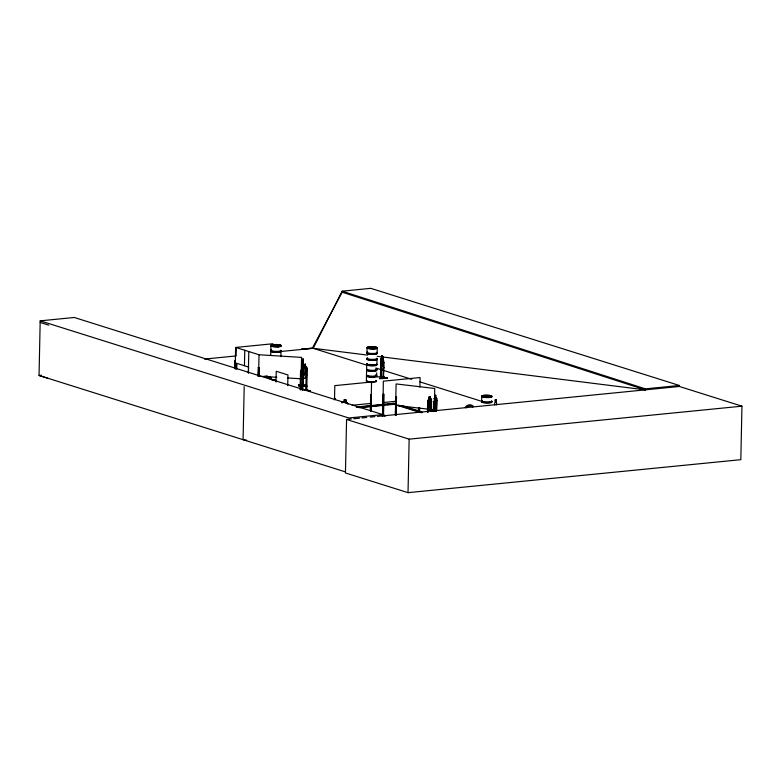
<?xml version="1.0" encoding="UTF-8"?>
<svg xmlns="http://www.w3.org/2000/svg" width="781" height="781" viewBox="0 0 781 781"><rect width="100%" height="100%" fill="white"/><g stroke="black" fill="none" stroke-linecap="round" stroke-linejoin="round"><path stroke-width="1.17" d="M302.852 364.795L302.706 363.78L302.93 364.356M298.791 386.156C309.042 386.732 310.994 385.931 298.791 385.746L306.962 386.37M302.423 373.904L302.755 377.867L302.335 376.608M302.598 371.561L302.618 368.778M40.192 320.845L348.804 417.981L382.875 414.604L74.263 317.476L40.192 320.845L39.05 375.466L47.631 378.189M234.974 367.705L235.364 360.402L235.579 369.013M235.188 368.798L235.637 347.399L259.028 354.759L301.564 357.395L300.822 389.856M235.374 367.822L235.12 360.422M236.047 355.716L236.223 347.389L272.979 343.747M235.95 367.724L236.057 362.872M236.77 369.306L236.897 363.36L248.592 367.05L248.475 372.986M244.443 365.723L244.765 350.269M244.189 386.624L243.086 439.683L246.689 440.23M248.338 372.937L248.788 351.538M257.945 376.149L258.355 367.636M258.345 376.276L258.521 367.783L259.477 367.802L259.243 376.344M258.521 376.305L258.755 367.763L258.12 367.666M258.579 376.257L259.028 354.759M270.724 355.462L270.802 351.362M270.841 350.376L270.929 345.924M276.015 381.958L276.24 371.258L287.945 374.939L287.72 385.638M280.877 356.4L280.975 351.489M300.109 389.807L300.568 370.35L301.232 370.448M302.569 366.845L302.677 378.092L303.682 377.819L303.936 364.581L305.449 364.2L305.869 372.517L305.107 374.821L303.76 375.192L303.087 373.279M302.11 389.172L302.852 361.72L302.735 367.617M302.325 390.393L302.901 370.038L302.511 389.065M302.823 362.013L303.048 358.655L303.048 362.989M302.95 367.91L302.882 362.267M302.999 386.087L302.803 377.584M303.087 368.388L303.116 363.224M302.725 390.285L303.184 368.368L304.053 364.668M303.145 377.76L303.008 386.234L302.423 384.311L303.087 385.443M303.37 368.388L303.418 364.678M310.194 390.744L303.096 389.446L310.213 390.793L306.367 390.373M305.273 366.924L305.322 364.288M306.806 368.974L306.63 390.422C304.775 390.676 307.577 389.016 305.937 389.709M305.976 390.461L306.416 369.081L307.05 369.003M306.611 390.412L306.699 367.412M306.591 384.75L298.41 384.525M334.502 399.901L334.805 385.638L371.561 381.997L370.955 410.767M351.313 418.997L346.569 419.465L345.446 472.964L408.024 492.655L740.827 459.677L741.95 406.179L679.372 386.478L679.392 385.482L370.78 288.345L342.166 291.176L313.201 348.297L280.545 351.528M344.03 402.322L344.079 399.579L346.061 399.96L345.934 402.664M345.876 402.674L346.061 399.96M366.377 380.923L366.484 376.178M366.494 375.192L366.601 370.272M366.621 369.286L366.719 364.551M366.982 352.456L367.07 348.004M370.34 410.835L370.672 395.059L371.444 395.049L371.112 410.816M370.487 410.874L370.672 395.059M376.667 375.31L376.725 372.859M377.008 359.475L376.911 364.21A5.106 0.957 1.2 0 1 370.711 365.078A5.106 0.957 1.2 0 1 367.295 363.634M377.145 352.582L377.252 347.838M379.82 378.619L379.673 378.092C391.828 377.389 388.382 378.58 379.82 378.6M381.118 360.812L380.728 377.018M381.206 368.964L381.04 376.989M381.87 358.45L381.929 355.814L382.866 356.302L382.778 359.006M381.929 355.814L381.226 364.102L381.645 366.455L382.534 366.914L383.149 360.139L382.788 356.312L381.841 355.814M383.588 378.316L383.666 362.13L383.354 378.17M383.647 360.363L383.354 378.346L383.422 359.25M382.895 414.857L383.325 381.177L420.09 377.535L419.885 387.044M383.832 394.171L383.461 415.004L383.676 394.122L383.051 394.18L382.836 416.166L382.114 415.941M384.437 376.657L376.774 376.92M397.988 404.988L419.68 411.812L418.343 411.948L393.224 404.041L393.243 403.377L395.518 404.089M395.313 415.17L395.83 396.933M395.45 415.131L396.104 383.93L434.744 388.489L434.304 411.275L435.3 410.865L435.398 405.954L434.412 406.364M395.977 415.248L396.484 397.012L396.104 415.199M408.024 492.655L409.146 439.156L346.569 419.465M417.396 411.206L421.789 412.231C423.39 414.291 410.298 407.994 421.789 412.231M418.343 411.948L418.352 411.275L419.69 411.148L419.592 411.987L419.612 407.565M418.841 407.584C417.484 409.332 419.914 412.993 418.792 411.987M418.987 407.633L418.997 412.046M419.016 412.056L419.612 411.206L418.704 411.216M419.514 411.997L419.456 407.516M427.656 412.085C427.002 406.374 428.037 401.522 429.179 397.07M427.91 412.114L428.193 402.459L428.242 411.997M430.282 399.316L430.38 396.572L429.062 396.992L428.408 400.78L428.876 407.594L430.038 407.204L430.702 404.88L430.8 399.97L430.204 399.306M430.966 410.943L431.502 401.317L431.561 410.855M431.219 410.972L431.444 399.716L430.878 409.527L431.395 406.784M433.182 409.127L433.211 411.499L433.299 409.146M433.475 411.157L433.816 401.414L433.611 411.118M433.777 411.499L434.714 395.713M434.138 411.236L434.47 401.493L433.68 401.454M435.661 397.939L435.671 395.196L435.983 403.504L435.407 405.827L434.412 406.237L433.924 404.353M435.827 410.65L435.554 398.808L434.558 399.218M436.764 410.65L436.725 399.931L436.335 411.362L436.735 398.339M481.652 401.024L481.75 396.289M494.666 404.9A1.816 1.025 -81.3 0 1 495.105 402.371L495.134 399.97L496.13 399.765M496.091 399.95L496.16 402.117A1.816 1.025 -81.3 0 1 496.316 404.87L496.218 404.861M496.16 402.117L496.042 399.745M377.203 356.302L645.311 389.856L645.331 388.85L342.166 291.176M302.989 359.885L302.969 359.28M302.462 373.474L302.589 371.209L302.647 374.197M302.774 361.769L302.901 361.291M302.491 366.894L302.637 366.064L302.969 367.324M302.647 367.138L302.647 366.416M306.172 377.184C307.05 370.243 307.04 380.503 302.706 378.092L302.315 375.583L302.823 378.014M434.304 411.528L434.714 409.722M434.021 411.343L434.509 409.254M495.164 400.214L495.554 399.491M381.899 358.547L381.148 358.118L380.855 358.948L380.464 376.891L383.217 378.316M380.943 358.948L381.235 358.206M428.3 399.979L427.744 400.965L428.047 410.523L427.676 408.053M274.541 345.456L273.174 345.329L273.936 345.261M273.858 345.436L273.428 345.046L274.453 345.134A5.077 0.947 1.2 0 1 280.965 346.305A5.077 0.947 1.2 0 1 272.579 346.627A5.077 0.947 1.2 0 1 274.482 345.056L274.434 345.026M278.095 346.676L278.466 346.373M369.852 347.418L369.315 347.418L369.999 347.525M370.37 347.516L370.643 347.145A5.086 0.957 1.2 0 0 368.72 348.707A5.086 0.957 1.2 0 0 377.116 348.375A5.086 0.957 1.2 0 0 370.624 347.125L369.569 347.525M485.528 395.908L484.288 395.996L484.776 395.635M484.2 395.879L485.343 395.733A5.086 0.957 1.2 0 1 491.805 396.943A5.086 0.957 1.2 0 1 483.4 397.275A5.086 0.957 1.2 0 1 485.313 395.694L485.216 396.055M306.201 390.51L306.816 367.382L306.308 366.553L302.969 367.558L302.423 368.544L303.018 367.48M302.364 368.534L303.955 367.226M433.875 406.579L434.431 405.485M367.539 355.101L313.201 348.297L301.476 349.156L312.42 348.072L342.146 292.182L645.311 389.856M341.971 402.771L342.752 401.971L347.35 402.85L347.955 403.914M342.039 402.82L342.771 402.059M384.799 415.873L381.46 414.867M274.395 345.124L273.701 345.27M277.88 346.608L278.426 346.442M369.755 347.096L370.77 347.36M369.862 347.281L370.223 347.233M374.568 348.531L374.646 348.463M374.675 348.863L373.982 348.785L374.763 348.853M435.476 402.44L434.363 402.771L435.427 402.332M433.64 405.769L434.314 405.398M435.339 405.066L436.179 404.675L436.501 405.476L436.101 404.665M433.719 405.778L436.159 404.763M435.749 395.206L434.685 395.645M434.802 396.074L435.447 395.811L434.783 396.953M433.875 398.632L436.423 397.539L436.706 398.388M436.989 399.95L436.433 400.048M434.461 404.128L435.456 403.718M433.621 409.176L436.179 408.072M433.709 409.185L436.208 408.151L436.413 405.466M428.193 402.459L428.437 402.488M431.756 401.346L431.171 401.434M429.101 397.06L430.331 396.68M429.296 397.431L430.038 397.178L429.277 398.31M428.213 399.979L431.171 398.925L431.542 399.726L431.171 398.925L430.321 399.208M430.185 400.175L429.023 400.575L428.925 405.485L430.077 405.095M427.998 410.415L430.927 409.459M427.968 410.513L430.956 409.537M383.608 377.535L380.816 376.462M304.014 364.59L305.4 364.297M303.907 368.173L305.254 367.802L305.146 372.713L303.809 373.084M274.658 345.427L274.102 345.446M277.89 346.657L278.592 346.676M484.376 395.83L484.62 396.133M382.563 414.799L383.344 414.799M302.345 384.721L302.716 386.214M41.461 375.222L39.05 375.466L345.339 471.87M204.466 359.075L235.862 355.96M352.143 405.28L371.112 403.396M382.875 402.576L395.918 401.288M356.204 407.047L394.581 403.24M357.054 407.311L394.093 403.64L394.083 404.314L359.436 407.741M360.968 407.243L369.335 406.413M371.717 406.179L384.867 404.87M387.249 404.636L393.224 404.041M645.331 388.85L679.392 385.482M353.676 418.753L359.602 418.167M361.974 417.933L366.709 417.464M370.272 417.113L375.007 416.644M377.379 416.41L679.372 386.478M409.146 439.156L741.95 406.179M274.131 345.358L274.19 344.997M370.253 347.525L370.126 347.525M382.807 358.938L383.403 359.338M383.93 362.267L383.403 362.15M380.757 365.957C381.782 376.569 385.472 361.71 383.129 369.882L380.933 368.652M379.664 378.531L387.474 378.219M273.74 345.114L274.326 345.212M369.882 347.203L370.575 347.115M485.05 395.821L484.952 396.006M302.794 366.914L302.93 368.115M302.979 367.246L302.999 368.368M303.018 361.788L302.823 360.939M380.747 376.842L383.637 378.297M259.8 376.237L276.806 377.291M287.75 377.965L301.115 378.795M374.294 348.511L374.616 348.638M369.53 364.336L369.081 364.317M484.894 395.918L485.45 395.928M484.679 396.094L484.083 395.928M395.694 396.982L396.484 397.012M430.38 396.572L429.96 409.83M395.655 405.329L434.295 409.888M312.42 348.072L367.724 365.459M417.347 411.148L422.101 412.563M381.499 414.828L384.838 415.853M375.846 368.017L411.812 379.332M419.934 381.889L482.59 401.61M402.566 405.759L419.69 411.148M266.877 376.139L271.134 377.477M266.077 376.003L270.333 377.34M264.739 376.13L271.114 378.141M383.002 414.779L386.185 415.775M40.163 322.407L48.744 325.13M381.157 358.215L383.325 359.338M381.079 376.452L383.315 377.613M347.252 402.947L347.828 403.943M436.325 397.617L436.618 398.378M302.452 373.503L302.559 367.177L302.618 370.028M434.949 409.049L435.359 410.777M302.852 363.448L303.096 362.12L303.194 363.243M302.55 372.059L302.579 374.411M376.901 353.315A5.096 0.957 1.2 0 1 371.59 354.447A5.096 0.957 1.2 0 1 367.519 352.973M376.803 358.235A5.096 0.957 1.2 0 1 371.492 359.367A5.096 0.957 1.2 0 1 367.421 357.893M376.774 359.221A5.096 0.957 1.2 0 1 371.473 360.353A5.096 0.957 1.2 0 1 367.402 358.879M376.901 364.083A5.086 0.957 1.2 0 1 370.721 364.932A5.086 0.957 1.2 0 1 367.314 363.487M376.852 358.879A5.164 0.966 1.2 0 1 371.473 360.021A5.164 0.966 1.2 0 1 367.343 358.528M376.862 358.577A5.164 0.966 1.2 0 1 371.483 359.719A5.164 0.966 1.2 0 1 367.353 358.225M376.979 352.67A5.164 0.966 1.2 0 1 371.6 353.813A5.164 0.966 1.2 0 1 367.47 352.319M376.92 352.329A5.096 0.957 1.2 0 1 371.619 353.461A5.096 0.957 1.2 0 1 367.539 351.987M376.979 352.973A5.164 0.966 1.2 0 1 371.6 354.115A5.164 0.966 1.2 0 1 367.47 352.621M376.901 364.483A5.096 0.957 1.2 0 1 370.711 365.332A5.096 0.957 1.2 0 1 367.295 363.887M375.866 375.817A5.096 0.957 1.2 0 1 372.449 377.203A5.096 0.957 1.2 0 1 366.592 375.934M375.934 375.466A5.164 0.966 1.2 0 1 372.469 376.872A5.164 0.966 1.2 0 1 366.523 375.583M375.759 380.425A5.086 0.957 1.2 0 1 372.352 381.811A5.086 0.957 1.2 0 1 366.504 380.542M376.051 369.559A5.164 0.966 1.2 0 1 372.586 370.965A5.164 0.966 1.2 0 1 366.65 369.686M375.886 374.821A5.096 0.957 1.2 0 1 372.469 376.208A5.096 0.957 1.2 0 1 366.611 374.948M375.983 369.911A5.096 0.957 1.2 0 1 372.566 371.297A5.096 0.957 1.2 0 1 366.709 370.028M375.934 375.163A5.164 0.966 1.2 0 1 372.469 376.569A5.164 0.966 1.2 0 1 366.533 375.28M376.061 369.257A5.164 0.966 1.2 0 1 372.596 370.663A5.164 0.966 1.2 0 1 366.66 369.374M376.012 368.925A5.096 0.957 1.2 0 1 372.596 370.311A5.096 0.957 1.2 0 1 366.738 369.042M376.881 364.961A5.086 0.957 1.2 0 1 370.702 365.811A5.086 0.957 1.2 0 1 367.295 364.366M376.911 364.649A5.106 0.957 1.2 0 1 370.702 365.498A5.106 0.957 1.2 0 1 367.285 364.053M376.325 381.011A5.096 0.957 1.2 0 1 371.014 382.143A5.096 0.957 1.2 0 1 366.943 380.669M465.251 407.174A6.863 5.643 -72.8 0 1 473.393 406.345M466.003 407.877A5.731 4.715 -72.8 0 1 472.798 407.194M280.75 351.235A5.086 0.957 1.2 0 1 275.449 352.368A5.086 0.957 1.2 0 1 271.388 350.894M280.838 350.581A5.164 0.966 1.2 0 1 275.459 351.733A5.164 0.966 1.2 0 1 271.329 350.239M280.779 350.249A5.096 0.957 1.2 0 1 275.468 351.372A5.096 0.957 1.2 0 1 271.397 349.898M280.828 350.894A5.164 0.966 1.2 0 1 275.449 352.036A5.164 0.966 1.2 0 1 271.319 350.542M280.652 356.146A5.096 0.957 1.2 0 1 280.769 356.644M275.547 379.732A5.077 0.947 1.2 0 1 270.822 378.248M275.537 380.064A5.077 0.947 1.2 0 1 271.036 379.527M270.48 379.293A5.077 0.947 1.2 0 1 270.812 378.58M275.537 379.869A5.106 0.957 1.2 0 1 270.792 378.375M491.581 401.883A5.096 0.957 1.2 0 1 486.28 403.016A5.096 0.957 1.2 0 1 482.209 401.541M491.669 401.239A5.164 0.966 1.2 0 1 486.28 402.381A5.164 0.966 1.2 0 1 482.15 400.887M491.61 400.897A5.096 0.957 1.2 0 1 486.299 402.03A5.096 0.957 1.2 0 1 482.228 400.555M491.659 401.541A5.164 0.966 1.2 0 1 486.28 402.684A5.164 0.966 1.2 0 1 482.15 401.19M304.209 365.03L304.19 365.908L305.059 365.674L305.078 364.795L304.209 365.03M344.47 400.184L344.45 401.063L345.632 401.288L345.651 400.409L344.47 400.184M381.802 359.436L381.694 364.346L382.573 364.805L382.68 359.885L381.802 359.436M382.016 356.439L382.563 357.61L382.016 356.439M434.646 403.221L434.636 404.089L435.29 402.957L434.646 403.221M335.147 398.583L334.532 398.642L335.147 398.583M368.72 348.189A5.096 0.957 1.2 0 0 377.145 347.867A5.096 0.957 1.2 0 0 370.633 346.618A5.096 0.957 1.2 0 0 368.72 348.189M368.71 348.414A5.106 0.957 1.2 0 0 377.145 348.082A5.106 0.957 1.2 0 0 370.624 346.832A5.106 0.957 1.2 0 0 368.71 348.414M272.589 346.12A5.077 0.947 1.2 0 0 280.975 345.798A5.077 0.947 1.2 0 0 274.492 344.548A5.106 0.957 1.2 0 0 272.569 346.129A5.106 0.957 1.2 0 0 281.004 345.807A5.106 0.957 1.2 0 0 274.492 344.558A5.077 0.947 1.2 0 0 272.589 346.12M272.569 346.325A5.106 0.957 1.2 0 0 281.004 346.003A5.106 0.957 1.2 0 0 274.482 344.753A5.106 0.957 1.2 0 0 272.569 346.325M483.4 396.758A5.096 0.957 1.2 0 0 491.825 396.436A5.096 0.957 1.2 0 0 485.313 395.186A5.096 0.957 1.2 0 0 483.4 396.758M483.39 396.963A5.106 0.957 1.2 0 0 491.825 396.631A5.106 0.957 1.2 0 0 485.313 395.381A5.106 0.957 1.2 0 0 483.39 396.963"/></g></svg>
